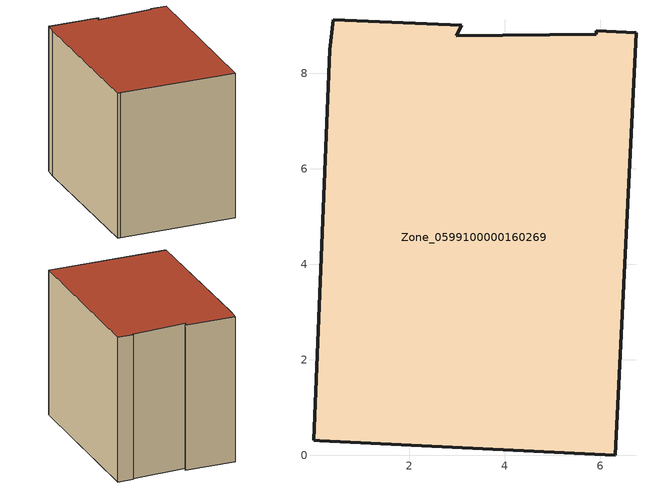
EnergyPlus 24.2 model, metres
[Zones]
Zone_0599100000160269
 floor ground (C_G): 0.13,0.31 0,0.31 0.34,8.49 0.41,9.12 3.1,9.01 2.99,8.79 5.92,8.82 5.92,8.89 6.75,8.85 6.32,0 z1.1
 wall outside (C_F): 5.92,8.82 2.99,8.79 3.1,9.01 0.41,9.12 0.34,8.49 0,0.31 0.13,0.31 6.32,0 6.75,8.85 5.92,8.89 5.92,8.82 z1.1:8.98
 roof outside (C_R): 0,0.31 0.13,0.31 6.32,0 6.75,8.85 5.92,8.89 5.92,8.82 2.99,8.79 3.1,9.01 0.41,9.12 0.34,8.49 z8.98
[BUILDING]
Pand.0599100000160269: North Axis=0; Terrain=City; Loads Convergence Tolerance Value=0.04; Temperature Convergence Tolerance Value=0.4; Solar Distribution=FullExterior; Maximum Number of Warmup Days=25; Minimum Number of Warmup Days=1
[Site:Location]
Rotterdam.The.Hague.AP_ZH_NLD Design_Conditions: Latitude=51.96; Longitude=4.45; Time Zone=1; Elevation=-4.5
[SITE:GROUNDTEMPERATURE:BUILDINGSURFACE]
18, 18, 18, 18, 18, 18, 18, 18, 18, 18, 18, 18
[MATERIAL] Thermal Absorptance=0.9; Solar Absorptance=0.7; Visible Absorptance=0.7
Name | Roughness | Thickness | Conductivity | Density | Specific Heat
G.TC.1965-1974 | MediumSmooth | 0.15 | 0.882353 | 540 | 1210
F.TC.1965-1974 | Rough | 0.3 | 0.697674 | 1920 | 840
R.TC.1965-1974 | MediumRough | 0.2 | 0.232558 | 1500 | 1000
[CONSTRUCTION]
C_G: G.TC.1965-1974
C_F: F.TC.1965-1974
C_R: R.TC.1965-1974
[ZONE]
Zone_0599100000160269: Type=1; Multiplier=1; Ceiling Height=Autocalculate; Volume=Autocalculate; Floor Area=autocalculate; Part of Total Floor Area=Yes
[ZONEINFILTRATION:DESIGNFLOWRATE]
Infil_Zone_0599100000160269: Zone or ZoneList or Space or SpaceList=Zone_0599100000160269; Schedule=AlwaysOn; Design Flow Rate Calculation Method=Flow/Area; Flow Rate per Floor Area=0.003; Constant Term Coefficient=1; Temperature Term Coefficient=0; Velocity Term Coefficient=0; Velocity Squared Term Coefficient=0
[HVACTEMPLATE:ZONE:IDEALLOADSAIRSYSTEM]
Zone_0599100000160269: Maximum Heating Supply Air Temperature=50; Minimum Cooling Supply Air Temperature=13; Maximum Heating Supply Air Humidity Ratio=0.0156; Minimum Cooling Supply Air Humidity Ratio=0.0077; Heating Limit=NoLimit; Cooling Limit=NoLimit; Dehumidification Control Type=ConstantSensibleHeatRatio; Cooling Sensible Heat Ratio=0.7; Dehumidification Setpoint=60; Humidification Control Type=None; Humidification Setpoint=30; Outdoor Air Method=None; Outdoor Air Flow Rate per Person=0.00944; Outdoor Air Flow Rate per Zone Floor Area=0; Outdoor Air Flow Rate per Zone=0; Demand Controlled Ventilation Type=None; Outdoor Air Economizer Type=NoEconomizer; Heat Recovery Type=None; Sensible Heat Recovery Effectiveness=0.7; Latent Heat Recovery Effectiveness=0.65
[ZONECONTROL:THERMOSTAT]
ThermostatControl_Zone_0599100000160269: Zone or ZoneList=Zone_0599100000160269; Control Type Schedule=DualSetpointControlType; Control 1=Thermostat_Zone_0599100000160269; Temperature Difference Between Cutout And Setpoint=0
[THERMOSTATSETPOINT:DUALSETPOINT]
Thermostat_Zone_0599100000160269: Heating Setpoint Temperature Schedule=HeatingSetpoint_Zone_0599100000160269; Cooling Setpoint Temperature Schedule=CoolingSetpoint_Zone_0599100000160269
[SCHEDULE:COMPACT]
HeatingSetpoint_Zone_0599100000160269: Through: 12/31, For: AllDays, Until: 24:00, 21
CoolingSetpoint_Zone_0599100000160269: Through: 12/31, For: AllDays, Until: 24:00, 24
DualSetpointControlType: Through: 12/31, For: AllDays, Until: 24:00, 4
AlwaysOn: Through: 12/31, For: AllDays, Until: 24:00, 1
